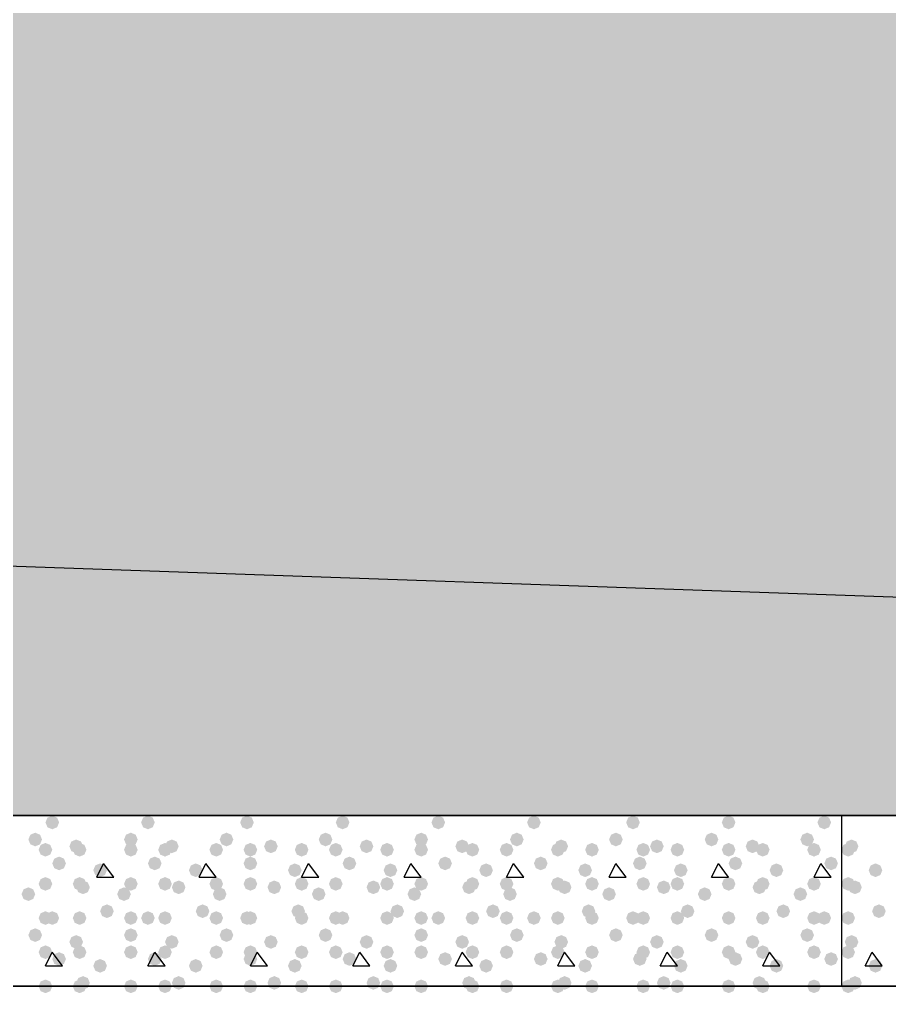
# Model space of a CAD drawing. Header units: millimetres. Extents: x 0 to 420, y 0 to 297.
# Drawn here: x 290.55 to 301.33, y 147.82 to 160.11 of the extents above; entities that cross this region are included whole.
import ezdxf

# ---------------------------------------------------------------- set-up
doc = ezdxf.new("R2010")
doc.units = ezdxf.units.MM
doc.layers.get('0').update_dxf_attribs({"linetype": 'CONTINUOUS'})

msp = doc.modelspace()

# ---------------------------------------------------------------- hatches: boundary and pattern name
at = {"true_color": 0x000008}
h = msp.add_hatch(color=0, dxfattribs=at)
h.paths.add_polyline_path([(379.518333, 162.263667), (33.401, 162.263667), (379.518333, 150.241)], flags=0)
h.paths.add_polyline_path([(33.401, 162.263667), (379.518333, 150.241), (33.401, 150.241)], flags=0)
for points in [[(291.041667, 150.156333), (291.016796, 150.096537), (290.957, 150.071667), (290.897204, 150.096537), (290.872333, 150.156333), (290.897204, 150.216129), (290.957, 150.241), (291.016796, 150.216129)], [(292.227, 150.156333), (292.202129, 150.096537), (292.142333, 150.071667), (292.082538, 150.096537), (292.057667, 150.156333), (292.082537, 150.216129), (292.142333, 150.241), (292.202129, 150.216129)], [(293.454667, 150.156333), (293.429796, 150.096537), (293.37, 150.071667), (293.310204, 150.096537), (293.285333, 150.156333), (293.310204, 150.216129), (293.37, 150.241), (293.429796, 150.216129)], [(294.64, 150.156333), (294.615129, 150.096537), (294.555333, 150.071667), (294.495538, 150.096537), (294.470667, 150.156333), (294.495537, 150.216129), (294.555333, 150.241), (294.615129, 150.216129)], [(295.825333, 150.156333), (295.800462, 150.096537), (295.740667, 150.071667), (295.680871, 150.096537), (295.656, 150.156333), (295.680871, 150.216129), (295.740667, 150.241), (295.800462, 150.216129)], [(297.010667, 150.156333), (296.985796, 150.096537), (296.926, 150.071667), (296.866204, 150.096537), (296.841333, 150.156333), (296.866204, 150.216129), (296.926, 150.241), (296.985796, 150.216129)], [(298.238333, 150.156333), (298.213462, 150.096537), (298.153667, 150.071667), (298.093871, 150.096537), (298.069, 150.156333), (298.093871, 150.216129), (298.153667, 150.241), (298.213462, 150.216129)], [(299.423667, 150.156333), (299.398796, 150.096537), (299.339, 150.071667), (299.279204, 150.096537), (299.254333, 150.156333), (299.279204, 150.216129), (299.339, 150.241), (299.398796, 150.216129)], [(300.609, 150.156333), (300.584129, 150.096537), (300.524333, 150.071667), (300.464538, 150.096537), (300.439667, 150.156333), (300.464537, 150.216129), (300.524333, 150.241), (300.584129, 150.216129)], [(290.83, 149.944667), (290.805129, 149.884871), (290.745333, 149.86), (290.685538, 149.884871), (290.660667, 149.944667), (290.685537, 150.004462), (290.745333, 150.029333), (290.805129, 150.004463)], [(292.015333, 149.944667), (291.990463, 149.884871), (291.930667, 149.86), (291.870871, 149.884871), (291.846, 149.944667), (291.870871, 150.004462), (291.930667, 150.029333), (291.990462, 150.004463)], [(293.200667, 149.944667), (293.175796, 149.884871), (293.116, 149.86), (293.056204, 149.884871), (293.031333, 149.944667), (293.056204, 150.004462), (293.116, 150.029333), (293.175796, 150.004463)], [(294.428333, 149.944667), (294.403462, 149.884871), (294.343667, 149.86), (294.283871, 149.884871), (294.259, 149.944667), (294.283871, 150.004462), (294.343667, 150.029333), (294.403462, 150.004463)], [(295.613667, 149.944667), (295.588796, 149.884871), (295.529, 149.86), (295.469204, 149.884871), (295.444333, 149.944667), (295.469204, 150.004462), (295.529, 150.029333), (295.588796, 150.004463)], [(296.799, 149.944667), (296.774129, 149.884871), (296.714333, 149.86), (296.654537, 149.884871), (296.629667, 149.944667), (296.654537, 150.004462), (296.714333, 150.029333), (296.774129, 150.004463)], [(298.026667, 149.944667), (298.001796, 149.884871), (297.942, 149.86), (297.882204, 149.884871), (297.857333, 149.944667), (297.882204, 150.004462), (297.942, 150.029333), (298.001796, 150.004463)], [(299.212, 149.944667), (299.187129, 149.884871), (299.127333, 149.86), (299.067538, 149.884871), (299.042667, 149.944667), (299.067537, 150.004462), (299.127333, 150.029333), (299.187129, 150.004463)], [(300.397333, 149.944667), (300.372462, 149.884871), (300.312667, 149.86), (300.252871, 149.884871), (300.228, 149.944667), (300.252871, 150.004462), (300.312667, 150.029333), (300.372462, 150.004463)], [(290.957, 149.817667), (290.932129, 149.757871), (290.872333, 149.733), (290.812538, 149.757871), (290.787667, 149.817667), (290.812537, 149.877462), (290.872333, 149.902333), (290.932129, 149.877463)], [(291.338, 149.86), (291.313129, 149.800204), (291.253333, 149.775333), (291.193537, 149.800204), (291.168667, 149.86), (291.193537, 149.919796), (291.253333, 149.944667), (291.313129, 149.919796)], [(291.380333, 149.817667), (291.355463, 149.757871), (291.295667, 149.733), (291.235871, 149.757871), (291.211, 149.817667), (291.235871, 149.877462), (291.295667, 149.902333), (291.355462, 149.877463)], [(292.015333, 149.817667), (291.990463, 149.757871), (291.930667, 149.733), (291.870871, 149.757871), (291.846, 149.817667), (291.870871, 149.877462), (291.930667, 149.902333), (291.990462, 149.877463)], [(292.438667, 149.817667), (292.413796, 149.757871), (292.354, 149.733), (292.294204, 149.757871), (292.269333, 149.817667), (292.294204, 149.877462), (292.354, 149.902333), (292.413796, 149.877463)], [(292.523333, 149.86), (292.498462, 149.800204), (292.438667, 149.775333), (292.378871, 149.800204), (292.354, 149.86), (292.378871, 149.919796), (292.438667, 149.944667), (292.498462, 149.919796)], [(293.073667, 149.817667), (293.048796, 149.757871), (292.989, 149.733), (292.929204, 149.757871), (292.904333, 149.817667), (292.929204, 149.877462), (292.989, 149.902333), (293.048796, 149.877463)], [(293.497, 149.817667), (293.472129, 149.757871), (293.412333, 149.733), (293.352538, 149.757871), (293.327667, 149.817667), (293.352537, 149.877462), (293.412333, 149.902333), (293.472129, 149.877463)], [(293.751, 149.86), (293.726129, 149.800204), (293.666333, 149.775333), (293.606537, 149.800204), (293.581667, 149.86), (293.606537, 149.919796), (293.666333, 149.944667), (293.726129, 149.919796)], [(294.132, 149.817667), (294.107129, 149.757871), (294.047333, 149.733), (293.987538, 149.757871), (293.962667, 149.817667), (293.987537, 149.877462), (294.047333, 149.902333), (294.107129, 149.877463)], [(294.555333, 149.817667), (294.530463, 149.757871), (294.470667, 149.733), (294.410871, 149.757871), (294.386, 149.817667), (294.410871, 149.877462), (294.470667, 149.902333), (294.530462, 149.877463)], [(294.936333, 149.86), (294.911462, 149.800204), (294.851667, 149.775333), (294.791871, 149.800204), (294.767, 149.86), (294.791871, 149.919796), (294.851667, 149.944667), (294.911462, 149.919796)], [(295.190333, 149.817667), (295.165462, 149.757871), (295.105667, 149.733), (295.045871, 149.757871), (295.021, 149.817667), (295.045871, 149.877462), (295.105667, 149.902333), (295.165462, 149.877463)], [(295.613667, 149.817667), (295.588796, 149.757871), (295.529, 149.733), (295.469204, 149.757871), (295.444333, 149.817667), (295.469204, 149.877462), (295.529, 149.902333), (295.588796, 149.877463)], [(296.121667, 149.86), (296.096796, 149.800204), (296.037, 149.775333), (295.977204, 149.800204), (295.952333, 149.86), (295.977204, 149.919796), (296.037, 149.944667), (296.096796, 149.919796)], [(296.248667, 149.817667), (296.223796, 149.757871), (296.164, 149.733), (296.104204, 149.757871), (296.079333, 149.817667), (296.104204, 149.877462), (296.164, 149.902333), (296.223796, 149.877463)], [(296.672, 149.817667), (296.647129, 149.757871), (296.587333, 149.733), (296.527537, 149.757871), (296.502667, 149.817667), (296.527537, 149.877462), (296.587333, 149.902333), (296.647129, 149.877463)], [(297.307, 149.817667), (297.282129, 149.757871), (297.222333, 149.733), (297.162537, 149.757871), (297.137667, 149.817667), (297.162537, 149.877462), (297.222333, 149.902333), (297.282129, 149.877463)], [(297.349333, 149.86), (297.324462, 149.800204), (297.264667, 149.775333), (297.204871, 149.800204), (297.18, 149.86), (297.204871, 149.919796), (297.264667, 149.944667), (297.324462, 149.919796)], [(297.730333, 149.817667), (297.705462, 149.757871), (297.645667, 149.733), (297.585871, 149.757871), (297.561, 149.817667), (297.585871, 149.877462), (297.645667, 149.902333), (297.705462, 149.877463)], [(298.365333, 149.817667), (298.340463, 149.757871), (298.280667, 149.733), (298.220871, 149.757871), (298.196, 149.817667), (298.220871, 149.877462), (298.280667, 149.902333), (298.340462, 149.877463)], [(298.534667, 149.86), (298.509796, 149.800204), (298.45, 149.775333), (298.390204, 149.800204), (298.365333, 149.86), (298.390204, 149.919796), (298.45, 149.944667), (298.509796, 149.919796)], [(298.788667, 149.817667), (298.763796, 149.757871), (298.704, 149.733), (298.644204, 149.757871), (298.619333, 149.817667), (298.644204, 149.877462), (298.704, 149.902333), (298.763796, 149.877463)], [(299.423667, 149.817667), (299.398796, 149.757871), (299.339, 149.733), (299.279204, 149.757871), (299.254333, 149.817667), (299.279204, 149.877462), (299.339, 149.902333), (299.398796, 149.877463)], [(299.72, 149.86), (299.695129, 149.800204), (299.635333, 149.775333), (299.575538, 149.800204), (299.550667, 149.86), (299.575537, 149.919796), (299.635333, 149.944667), (299.695129, 149.919796)], [(299.847, 149.817667), (299.822129, 149.757871), (299.762333, 149.733), (299.702538, 149.757871), (299.677667, 149.817667), (299.702537, 149.877462), (299.762333, 149.902333), (299.822129, 149.877463)], [(300.482, 149.817667), (300.457129, 149.757871), (300.397333, 149.733), (300.337538, 149.757871), (300.312667, 149.817667), (300.337537, 149.877462), (300.397333, 149.902333), (300.457129, 149.877463)], [(291.126333, 149.648333), (291.101462, 149.588537), (291.041667, 149.563667), (290.981871, 149.588537), (290.957, 149.648333), (290.981871, 149.708129), (291.041667, 149.733), (291.101462, 149.708129)], [(292.311667, 149.648333), (292.286796, 149.588537), (292.227, 149.563667), (292.167204, 149.588537), (292.142333, 149.648333), (292.167204, 149.708129), (292.227, 149.733), (292.286796, 149.708129)], [(293.497, 149.648333), (293.472129, 149.588537), (293.412333, 149.563667), (293.352538, 149.588537), (293.327667, 149.648333), (293.352537, 149.708129), (293.412333, 149.733), (293.472129, 149.708129)], [(294.724667, 149.648333), (294.699796, 149.588537), (294.64, 149.563667), (294.580204, 149.588537), (294.555333, 149.648333), (294.580204, 149.708129), (294.64, 149.733), (294.699796, 149.708129)], [(295.91, 149.648333), (295.885129, 149.588537), (295.825333, 149.563667), (295.765538, 149.588537), (295.740667, 149.648333), (295.765537, 149.708129), (295.825333, 149.733), (295.885129, 149.708129)], [(297.095333, 149.648333), (297.070462, 149.588537), (297.010667, 149.563667), (296.950871, 149.588537), (296.926, 149.648333), (296.950871, 149.708129), (297.010667, 149.733), (297.070462, 149.708129)], [(298.323, 149.648333), (298.298129, 149.588537), (298.238333, 149.563667), (298.178538, 149.588537), (298.153667, 149.648333), (298.178537, 149.708129), (298.238333, 149.733), (298.298129, 149.708129)], [(299.508333, 149.648333), (299.483462, 149.588537), (299.423667, 149.563667), (299.363871, 149.588537), (299.339, 149.648333), (299.363871, 149.708129), (299.423667, 149.733), (299.483462, 149.708129)], [(300.693667, 149.648333), (300.668796, 149.588537), (300.609, 149.563667), (300.549204, 149.588537), (300.524333, 149.648333), (300.549204, 149.708129), (300.609, 149.733), (300.668796, 149.708129)], [(291.634333, 149.563667), (291.609462, 149.503871), (291.549667, 149.479), (291.489871, 149.503871), (291.465, 149.563667), (291.489871, 149.623462), (291.549667, 149.648333), (291.609462, 149.623463)], [(292.819667, 149.563667), (292.794796, 149.503871), (292.735, 149.479), (292.675204, 149.503871), (292.650333, 149.563667), (292.675204, 149.623462), (292.735, 149.648333), (292.794796, 149.623463)], [(294.047333, 149.563667), (294.022462, 149.503871), (293.962667, 149.479), (293.902871, 149.503871), (293.878, 149.563667), (293.902871, 149.623462), (293.962667, 149.648333), (294.022462, 149.623463)], [(295.232667, 149.563667), (295.207796, 149.503871), (295.148, 149.479), (295.088204, 149.503871), (295.063333, 149.563667), (295.088204, 149.623462), (295.148, 149.648333), (295.207796, 149.623463)], [(296.418, 149.563667), (296.393129, 149.503871), (296.333333, 149.479), (296.273537, 149.503871), (296.248667, 149.563667), (296.273537, 149.623462), (296.333333, 149.648333), (296.393129, 149.623463)], [(297.645667, 149.563667), (297.620796, 149.503871), (297.561, 149.479), (297.501204, 149.503871), (297.476333, 149.563667), (297.501204, 149.623462), (297.561, 149.648333), (297.620796, 149.623463)], [(298.831, 149.563667), (298.806129, 149.503871), (298.746333, 149.479), (298.686537, 149.503871), (298.661667, 149.563667), (298.686537, 149.623462), (298.746333, 149.648333), (298.806129, 149.623463)], [(300.016333, 149.563667), (299.991463, 149.503871), (299.931667, 149.479), (299.871871, 149.503871), (299.847, 149.563667), (299.871871, 149.623462), (299.931667, 149.648333), (299.991462, 149.623463)], [(290.957, 149.394333), (290.932129, 149.334537), (290.872333, 149.309667), (290.812538, 149.334537), (290.787667, 149.394333), (290.812537, 149.454129), (290.872333, 149.479), (290.932129, 149.454129)], [(291.380333, 149.394333), (291.355463, 149.334537), (291.295667, 149.309667), (291.235871, 149.334537), (291.211, 149.394333), (291.235871, 149.454129), (291.295667, 149.479), (291.355462, 149.454129)], [(292.015333, 149.394333), (291.990463, 149.334537), (291.930667, 149.309667), (291.870871, 149.334537), (291.846, 149.394333), (291.870871, 149.454129), (291.930667, 149.479), (291.990462, 149.454129)], [(292.438667, 149.394333), (292.413796, 149.334537), (292.354, 149.309667), (292.294204, 149.334537), (292.269333, 149.394333), (292.294204, 149.454129), (292.354, 149.479), (292.413796, 149.454129)], [(293.073667, 149.394333), (293.048796, 149.334537), (292.989, 149.309667), (292.929204, 149.334537), (292.904333, 149.394333), (292.929204, 149.454129), (292.989, 149.479), (293.048796, 149.454129)], [(293.497, 149.394333), (293.472129, 149.334537), (293.412333, 149.309667), (293.352538, 149.334537), (293.327667, 149.394333), (293.352537, 149.454129), (293.412333, 149.479), (293.472129, 149.454129)], [(294.132, 149.394333), (294.107129, 149.334537), (294.047333, 149.309667), (293.987538, 149.334537), (293.962667, 149.394333), (293.987537, 149.454129), (294.047333, 149.479), (294.107129, 149.454129)], [(294.555333, 149.394333), (294.530463, 149.334537), (294.470667, 149.309667), (294.410871, 149.334537), (294.386, 149.394333), (294.410871, 149.454129), (294.470667, 149.479), (294.530462, 149.454129)], [(295.190333, 149.394333), (295.165462, 149.334537), (295.105667, 149.309667), (295.045871, 149.334537), (295.021, 149.394333), (295.045871, 149.454129), (295.105667, 149.479), (295.165462, 149.454129)], [(295.613667, 149.394333), (295.588796, 149.334537), (295.529, 149.309667), (295.469204, 149.334537), (295.444333, 149.394333), (295.469204, 149.454129), (295.529, 149.479), (295.588796, 149.454129)], [(296.248667, 149.394333), (296.223796, 149.334537), (296.164, 149.309667), (296.104204, 149.334537), (296.079333, 149.394333), (296.104204, 149.454129), (296.164, 149.479), (296.223796, 149.454129)], [(296.672, 149.394333), (296.647129, 149.334537), (296.587333, 149.309667), (296.527537, 149.334537), (296.502667, 149.394333), (296.527537, 149.454129), (296.587333, 149.479), (296.647129, 149.454129)], [(297.307, 149.394333), (297.282129, 149.334537), (297.222333, 149.309667), (297.162537, 149.334537), (297.137667, 149.394333), (297.162537, 149.454129), (297.222333, 149.479), (297.282129, 149.454129)], [(297.730333, 149.394333), (297.705462, 149.334537), (297.645667, 149.309667), (297.585871, 149.334537), (297.561, 149.394333), (297.585871, 149.454129), (297.645667, 149.479), (297.705462, 149.454129)], [(298.365333, 149.394333), (298.340463, 149.334537), (298.280667, 149.309667), (298.220871, 149.334537), (298.196, 149.394333), (298.220871, 149.454129), (298.280667, 149.479), (298.340462, 149.454129)], [(298.788667, 149.394333), (298.763796, 149.334537), (298.704, 149.309667), (298.644204, 149.334537), (298.619333, 149.394333), (298.644204, 149.454129), (298.704, 149.479), (298.763796, 149.454129)], [(299.423667, 149.394333), (299.398796, 149.334537), (299.339, 149.309667), (299.279204, 149.334537), (299.254333, 149.394333), (299.279204, 149.454129), (299.339, 149.479), (299.398796, 149.454129)], [(299.847, 149.394333), (299.822129, 149.334537), (299.762333, 149.309667), (299.702538, 149.334537), (299.677667, 149.394333), (299.702537, 149.454129), (299.762333, 149.479), (299.822129, 149.454129)], [(300.482, 149.394333), (300.457129, 149.334537), (300.397333, 149.309667), (300.337538, 149.334537), (300.312667, 149.394333), (300.337537, 149.454129), (300.397333, 149.479), (300.457129, 149.454129)], [(290.745333, 149.267333), (290.720463, 149.207537), (290.660667, 149.182667), (290.600871, 149.207537), (290.576, 149.267333), (290.600871, 149.327129), (290.660667, 149.352), (290.720462, 149.327129)], [(291.422667, 149.352), (291.397796, 149.292204), (291.338, 149.267333), (291.278204, 149.292204), (291.253333, 149.352), (291.278204, 149.411796), (291.338, 149.436667), (291.397796, 149.411796)], [(291.930667, 149.267333), (291.905796, 149.207537), (291.846, 149.182667), (291.786204, 149.207537), (291.761333, 149.267333), (291.786204, 149.327129), (291.846, 149.352), (291.905796, 149.327129)], [(292.608, 149.352), (292.583129, 149.292204), (292.523333, 149.267333), (292.463538, 149.292204), (292.438667, 149.352), (292.463537, 149.411796), (292.523333, 149.436667), (292.583129, 149.411796)], [(293.116, 149.267333), (293.091129, 149.207537), (293.031333, 149.182667), (292.971537, 149.207537), (292.946667, 149.267333), (292.971537, 149.327129), (293.031333, 149.352), (293.091129, 149.327129)], [(293.793333, 149.352), (293.768462, 149.292204), (293.708667, 149.267333), (293.648871, 149.292204), (293.624, 149.352), (293.648871, 149.411796), (293.708667, 149.436667), (293.768462, 149.411796)], [(294.343667, 149.267333), (294.318796, 149.207537), (294.259, 149.182667), (294.199204, 149.207537), (294.174333, 149.267333), (294.199204, 149.327129), (294.259, 149.352), (294.318796, 149.327129)], [(295.021, 149.352), (294.996129, 149.292204), (294.936333, 149.267333), (294.876537, 149.292204), (294.851667, 149.352), (294.876537, 149.411796), (294.936333, 149.436667), (294.996129, 149.411796)], [(295.529, 149.267333), (295.504129, 149.207537), (295.444333, 149.182667), (295.384537, 149.207537), (295.359667, 149.267333), (295.384537, 149.327129), (295.444333, 149.352), (295.504129, 149.327129)], [(296.206333, 149.352), (296.181462, 149.292204), (296.121667, 149.267333), (296.061871, 149.292204), (296.037, 149.352), (296.061871, 149.411796), (296.121667, 149.436667), (296.181462, 149.411796)], [(296.714333, 149.267333), (296.689462, 149.207537), (296.629667, 149.182667), (296.569871, 149.207537), (296.545, 149.267333), (296.569871, 149.327129), (296.629667, 149.352), (296.689462, 149.327129)], [(297.391667, 149.352), (297.366796, 149.292204), (297.307, 149.267333), (297.247204, 149.292204), (297.222333, 149.352), (297.247204, 149.411796), (297.307, 149.436667), (297.366796, 149.411796)], [(297.942, 149.267333), (297.917129, 149.207537), (297.857333, 149.182667), (297.797537, 149.207537), (297.772667, 149.267333), (297.797537, 149.327129), (297.857333, 149.352), (297.917129, 149.327129)], [(298.619333, 149.352), (298.594462, 149.292204), (298.534667, 149.267333), (298.474871, 149.292204), (298.45, 149.352), (298.474871, 149.411796), (298.534667, 149.436667), (298.594462, 149.411796)], [(299.127333, 149.267333), (299.102462, 149.207537), (299.042667, 149.182667), (298.982871, 149.207537), (298.958, 149.267333), (298.982871, 149.327129), (299.042667, 149.352), (299.102462, 149.327129)], [(299.804667, 149.352), (299.779796, 149.292204), (299.72, 149.267333), (299.660204, 149.292204), (299.635333, 149.352), (299.660204, 149.411796), (299.72, 149.436667), (299.779796, 149.411796)], [(300.312667, 149.267333), (300.287796, 149.207537), (300.228, 149.182667), (300.168204, 149.207537), (300.143333, 149.267333), (300.168204, 149.327129), (300.228, 149.352), (300.287796, 149.327129)], [(291.719, 149.055667), (291.694129, 148.995871), (291.634333, 148.971), (291.574538, 148.995871), (291.549667, 149.055667), (291.574537, 149.115462), (291.634333, 149.140333), (291.694129, 149.115463)], [(292.904333, 149.055667), (292.879462, 148.995871), (292.819667, 148.971), (292.759871, 148.995871), (292.735, 149.055667), (292.759871, 149.115462), (292.819667, 149.140333), (292.879462, 149.115463)], [(294.089667, 149.055667), (294.064796, 148.995871), (294.005, 148.971), (293.945204, 148.995871), (293.920333, 149.055667), (293.945204, 149.115462), (294.005, 149.140333), (294.064796, 149.115463)], [(295.317333, 149.055667), (295.292462, 148.995871), (295.232667, 148.971), (295.172871, 148.995871), (295.148, 149.055667), (295.172871, 149.115462), (295.232667, 149.140333), (295.292462, 149.115463)], [(296.502667, 149.055667), (296.477796, 148.995871), (296.418, 148.971), (296.358204, 148.995871), (296.333333, 149.055667), (296.358204, 149.115462), (296.418, 149.140333), (296.477796, 149.115463)], [(297.688, 149.055667), (297.663129, 148.995871), (297.603333, 148.971), (297.543537, 148.995871), (297.518667, 149.055667), (297.543537, 149.115462), (297.603333, 149.140333), (297.663129, 149.115463)], [(298.915667, 149.055667), (298.890796, 148.995871), (298.831, 148.971), (298.771204, 148.995871), (298.746333, 149.055667), (298.771204, 149.115462), (298.831, 149.140333), (298.890796, 149.115463)], [(300.101, 149.055667), (300.076129, 148.995871), (300.016333, 148.971), (299.956537, 148.995871), (299.931667, 149.055667), (299.956537, 149.115462), (300.016333, 149.140333), (300.076129, 149.115463)], [(290.957, 148.971), (290.932129, 148.911204), (290.872333, 148.886333), (290.812538, 148.911204), (290.787667, 148.971), (290.812537, 149.030796), (290.872333, 149.055667), (290.932129, 149.030796)], [(291.041667, 148.971), (291.016796, 148.911204), (290.957, 148.886333), (290.897204, 148.911204), (290.872333, 148.971), (290.897204, 149.030796), (290.957, 149.055667), (291.016796, 149.030796)], [(291.380333, 148.971), (291.355463, 148.911204), (291.295667, 148.886333), (291.235871, 148.911204), (291.211, 148.971), (291.235871, 149.030796), (291.295667, 149.055667), (291.355462, 149.030796)], [(292.015333, 148.971), (291.990463, 148.911204), (291.930667, 148.886333), (291.870871, 148.911204), (291.846, 148.971), (291.870871, 149.030796), (291.930667, 149.055667), (291.990462, 149.030796)], [(292.227, 148.971), (292.202129, 148.911204), (292.142333, 148.886333), (292.082538, 148.911204), (292.057667, 148.971), (292.082537, 149.030796), (292.142333, 149.055667), (292.202129, 149.030796)], [(292.438667, 148.971), (292.413796, 148.911204), (292.354, 148.886333), (292.294204, 148.911204), (292.269333, 148.971), (292.294204, 149.030796), (292.354, 149.055667), (292.413796, 149.030796)], [(293.073667, 148.971), (293.048796, 148.911204), (292.989, 148.886333), (292.929204, 148.911204), (292.904333, 148.971), (292.929204, 149.030796), (292.989, 149.055667), (293.048796, 149.030796)], [(293.454667, 148.971), (293.429796, 148.911204), (293.37, 148.886333), (293.310204, 148.911204), (293.285333, 148.971), (293.310204, 149.030796), (293.37, 149.055667), (293.429796, 149.030796)], [(293.497, 148.971), (293.472129, 148.911204), (293.412333, 148.886333), (293.352538, 148.911204), (293.327667, 148.971), (293.352537, 149.030796), (293.412333, 149.055667), (293.472129, 149.030796)], [(294.132, 148.971), (294.107129, 148.911204), (294.047333, 148.886333), (293.987538, 148.911204), (293.962667, 148.971), (293.987537, 149.030796), (294.047333, 149.055667), (294.107129, 149.030796)], [(294.555333, 148.971), (294.530463, 148.911204), (294.470667, 148.886333), (294.410871, 148.911204), (294.386, 148.971), (294.410871, 149.030796), (294.470667, 149.055667), (294.530462, 149.030796)], [(294.64, 148.971), (294.615129, 148.911204), (294.555333, 148.886333), (294.495538, 148.911204), (294.470667, 148.971), (294.495537, 149.030796), (294.555333, 149.055667), (294.615129, 149.030796)], [(295.190333, 148.971), (295.165462, 148.911204), (295.105667, 148.886333), (295.045871, 148.911204), (295.021, 148.971), (295.045871, 149.030796), (295.105667, 149.055667), (295.165462, 149.030796)], [(295.613667, 148.971), (295.588796, 148.911204), (295.529, 148.886333), (295.469204, 148.911204), (295.444333, 148.971), (295.469204, 149.030796), (295.529, 149.055667), (295.588796, 149.030796)], [(295.825333, 148.971), (295.800462, 148.911204), (295.740667, 148.886333), (295.680871, 148.911204), (295.656, 148.971), (295.680871, 149.030796), (295.740667, 149.055667), (295.800462, 149.030796)], [(296.248667, 148.971), (296.223796, 148.911204), (296.164, 148.886333), (296.104204, 148.911204), (296.079333, 148.971), (296.104204, 149.030796), (296.164, 149.055667), (296.223796, 149.030796)], [(296.672, 148.971), (296.647129, 148.911204), (296.587333, 148.886333), (296.527537, 148.911204), (296.502667, 148.971), (296.527537, 149.030796), (296.587333, 149.055667), (296.647129, 149.030796)], [(297.010667, 148.971), (296.985796, 148.911204), (296.926, 148.886333), (296.866204, 148.911204), (296.841333, 148.971), (296.866204, 149.030796), (296.926, 149.055667), (296.985796, 149.030796)], [(297.307, 148.971), (297.282129, 148.911204), (297.222333, 148.886333), (297.162537, 148.911204), (297.137667, 148.971), (297.162537, 149.030796), (297.222333, 149.055667), (297.282129, 149.030796)], [(297.730333, 148.971), (297.705462, 148.911204), (297.645667, 148.886333), (297.585871, 148.911204), (297.561, 148.971), (297.585871, 149.030796), (297.645667, 149.055667), (297.705462, 149.030796)], [(298.238333, 148.971), (298.213462, 148.911204), (298.153667, 148.886333), (298.093871, 148.911204), (298.069, 148.971), (298.093871, 149.030796), (298.153667, 149.055667), (298.213462, 149.030796)], [(298.365333, 148.971), (298.340463, 148.911204), (298.280667, 148.886333), (298.220871, 148.911204), (298.196, 148.971), (298.220871, 149.030796), (298.280667, 149.055667), (298.340462, 149.030796)], [(298.788667, 148.971), (298.763796, 148.911204), (298.704, 148.886333), (298.644204, 148.911204), (298.619333, 148.971), (298.644204, 149.030796), (298.704, 149.055667), (298.763796, 149.030796)], [(299.423667, 148.971), (299.398796, 148.911204), (299.339, 148.886333), (299.279204, 148.911204), (299.254333, 148.971), (299.279204, 149.030796), (299.339, 149.055667), (299.398796, 149.030796)], [(299.423667, 148.971), (299.398796, 148.911204), (299.339, 148.886333), (299.279204, 148.911204), (299.254333, 148.971), (299.279204, 149.030796), (299.339, 149.055667), (299.398796, 149.030796)], [(299.847, 148.971), (299.822129, 148.911204), (299.762333, 148.886333), (299.702538, 148.911204), (299.677667, 148.971), (299.702537, 149.030796), (299.762333, 149.055667), (299.822129, 149.030796)], [(300.482, 148.971), (300.457129, 148.911204), (300.397333, 148.886333), (300.337538, 148.911204), (300.312667, 148.971), (300.337537, 149.030796), (300.397333, 149.055667), (300.457129, 149.030796)], [(300.609, 148.971), (300.584129, 148.911204), (300.524333, 148.886333), (300.464538, 148.911204), (300.439667, 148.971), (300.464537, 149.030796), (300.524333, 149.055667), (300.584129, 149.030796)], [(290.83, 148.759333), (290.805129, 148.699537), (290.745333, 148.674667), (290.685538, 148.699537), (290.660667, 148.759333), (290.685537, 148.819129), (290.745333, 148.844), (290.805129, 148.819129)], [(291.338, 148.674667), (291.313129, 148.614871), (291.253333, 148.59), (291.193537, 148.614871), (291.168667, 148.674667), (291.193537, 148.734462), (291.253333, 148.759333), (291.313129, 148.734463)], [(292.015333, 148.759333), (291.990463, 148.699537), (291.930667, 148.674667), (291.870871, 148.699537), (291.846, 148.759333), (291.870871, 148.819129), (291.930667, 148.844), (291.990462, 148.819129)], [(292.523333, 148.674667), (292.498462, 148.614871), (292.438667, 148.59), (292.378871, 148.614871), (292.354, 148.674667), (292.378871, 148.734462), (292.438667, 148.759333), (292.498462, 148.734463)], [(293.200667, 148.759333), (293.175796, 148.699537), (293.116, 148.674667), (293.056204, 148.699537), (293.031333, 148.759333), (293.056204, 148.819129), (293.116, 148.844), (293.175796, 148.819129)], [(293.751, 148.674667), (293.726129, 148.614871), (293.666333, 148.59), (293.606537, 148.614871), (293.581667, 148.674667), (293.606537, 148.734462), (293.666333, 148.759333), (293.726129, 148.734463)], [(294.428333, 148.759333), (294.403462, 148.699537), (294.343667, 148.674667), (294.283871, 148.699537), (294.259, 148.759333), (294.283871, 148.819129), (294.343667, 148.844), (294.403462, 148.819129)], [(294.936333, 148.674667), (294.911462, 148.614871), (294.851667, 148.59), (294.791871, 148.614871), (294.767, 148.674667), (294.791871, 148.734462), (294.851667, 148.759333), (294.911462, 148.734463)], [(295.613667, 148.759333), (295.588796, 148.699537), (295.529, 148.674667), (295.469204, 148.699537), (295.444333, 148.759333), (295.469204, 148.819129), (295.529, 148.844), (295.588796, 148.819129)], [(296.121667, 148.674667), (296.096796, 148.614871), (296.037, 148.59), (295.977204, 148.614871), (295.952333, 148.674667), (295.977204, 148.734462), (296.037, 148.759333), (296.096796, 148.734463)], [(296.799, 148.759333), (296.774129, 148.699537), (296.714333, 148.674667), (296.654537, 148.699537), (296.629667, 148.759333), (296.654537, 148.819129), (296.714333, 148.844), (296.774129, 148.819129)], [(297.349333, 148.674667), (297.324462, 148.614871), (297.264667, 148.59), (297.204871, 148.614871), (297.18, 148.674667), (297.204871, 148.734462), (297.264667, 148.759333), (297.324462, 148.734463)], [(298.026667, 148.759333), (298.001796, 148.699537), (297.942, 148.674667), (297.882204, 148.699537), (297.857333, 148.759333), (297.882204, 148.819129), (297.942, 148.844), (298.001796, 148.819129)], [(298.534667, 148.674667), (298.509796, 148.614871), (298.45, 148.59), (298.390204, 148.614871), (298.365333, 148.674667), (298.390204, 148.734462), (298.45, 148.759333), (298.509796, 148.734463)], [(299.212, 148.759333), (299.187129, 148.699537), (299.127333, 148.674667), (299.067538, 148.699537), (299.042667, 148.759333), (299.067537, 148.819129), (299.127333, 148.844), (299.187129, 148.819129)], [(299.72, 148.674667), (299.695129, 148.614871), (299.635333, 148.59), (299.575538, 148.614871), (299.550667, 148.674667), (299.575537, 148.734462), (299.635333, 148.759333), (299.695129, 148.734463)], [(300.397333, 148.759333), (300.372462, 148.699537), (300.312667, 148.674667), (300.252871, 148.699537), (300.228, 148.759333), (300.252871, 148.819129), (300.312667, 148.844), (300.372462, 148.819129)], [(290.957, 148.547667), (290.932129, 148.487871), (290.872333, 148.463), (290.812538, 148.487871), (290.787667, 148.547667), (290.812537, 148.607462), (290.872333, 148.632333), (290.932129, 148.607463)], [(291.380333, 148.547667), (291.355463, 148.487871), (291.295667, 148.463), (291.235871, 148.487871), (291.211, 148.547667), (291.235871, 148.607462), (291.295667, 148.632333), (291.355462, 148.607463)], [(292.015333, 148.547667), (291.990463, 148.487871), (291.930667, 148.463), (291.870871, 148.487871), (291.846, 148.547667), (291.870871, 148.607462), (291.930667, 148.632333), (291.990462, 148.607463)], [(292.438667, 148.547667), (292.413796, 148.487871), (292.354, 148.463), (292.294204, 148.487871), (292.269333, 148.547667), (292.294204, 148.607462), (292.354, 148.632333), (292.413796, 148.607463)], [(293.073667, 148.547667), (293.048796, 148.487871), (292.989, 148.463), (292.929204, 148.487871), (292.904333, 148.547667), (292.929204, 148.607462), (292.989, 148.632333), (293.048796, 148.607463)], [(293.497, 148.547667), (293.472129, 148.487871), (293.412333, 148.463), (293.352538, 148.487871), (293.327667, 148.547667), (293.352537, 148.607462), (293.412333, 148.632333), (293.472129, 148.607463)], [(294.132, 148.547667), (294.107129, 148.487871), (294.047333, 148.463), (293.987538, 148.487871), (293.962667, 148.547667), (293.987537, 148.607462), (294.047333, 148.632333), (294.107129, 148.607463)], [(294.555333, 148.547667), (294.530463, 148.487871), (294.470667, 148.463), (294.410871, 148.487871), (294.386, 148.547667), (294.410871, 148.607462), (294.470667, 148.632333), (294.530462, 148.607463)], [(295.190333, 148.547667), (295.165462, 148.487871), (295.105667, 148.463), (295.045871, 148.487871), (295.021, 148.547667), (295.045871, 148.607462), (295.105667, 148.632333), (295.165462, 148.607463)], [(295.613667, 148.547667), (295.588796, 148.487871), (295.529, 148.463), (295.469204, 148.487871), (295.444333, 148.547667), (295.469204, 148.607462), (295.529, 148.632333), (295.588796, 148.607463)], [(296.248667, 148.547667), (296.223796, 148.487871), (296.164, 148.463), (296.104204, 148.487871), (296.079333, 148.547667), (296.104204, 148.607462), (296.164, 148.632333), (296.223796, 148.607463)], [(296.672, 148.547667), (296.647129, 148.487871), (296.587333, 148.463), (296.527537, 148.487871), (296.502667, 148.547667), (296.527537, 148.607462), (296.587333, 148.632333), (296.647129, 148.607463)], [(297.307, 148.547667), (297.282129, 148.487871), (297.222333, 148.463), (297.162537, 148.487871), (297.137667, 148.547667), (297.162537, 148.607462), (297.222333, 148.632333), (297.282129, 148.607463)], [(297.730333, 148.547667), (297.705462, 148.487871), (297.645667, 148.463), (297.585871, 148.487871), (297.561, 148.547667), (297.585871, 148.607462), (297.645667, 148.632333), (297.705462, 148.607463)], [(298.365333, 148.547667), (298.340463, 148.487871), (298.280667, 148.463), (298.220871, 148.487871), (298.196, 148.547667), (298.220871, 148.607462), (298.280667, 148.632333), (298.340462, 148.607463)], [(298.788667, 148.547667), (298.763796, 148.487871), (298.704, 148.463), (298.644204, 148.487871), (298.619333, 148.547667), (298.644204, 148.607462), (298.704, 148.632333), (298.763796, 148.607463)], [(299.423667, 148.547667), (299.398796, 148.487871), (299.339, 148.463), (299.279204, 148.487871), (299.254333, 148.547667), (299.279204, 148.607462), (299.339, 148.632333), (299.398796, 148.607463)], [(299.847, 148.547667), (299.822129, 148.487871), (299.762333, 148.463), (299.702538, 148.487871), (299.677667, 148.547667), (299.702537, 148.607462), (299.762333, 148.632333), (299.822129, 148.607463)], [(300.482, 148.547667), (300.457129, 148.487871), (300.397333, 148.463), (300.337538, 148.487871), (300.312667, 148.547667), (300.337537, 148.607462), (300.397333, 148.632333), (300.457129, 148.607463)], [(291.126333, 148.463), (291.101462, 148.403204), (291.041667, 148.378333), (290.981871, 148.403204), (290.957, 148.463), (290.981871, 148.522796), (291.041667, 148.547667), (291.101462, 148.522796)], [(292.311667, 148.463), (292.286796, 148.403204), (292.227, 148.378333), (292.167204, 148.403204), (292.142333, 148.463), (292.167204, 148.522796), (292.227, 148.547667), (292.286796, 148.522796)], [(293.497, 148.463), (293.472129, 148.403204), (293.412333, 148.378333), (293.352538, 148.403204), (293.327667, 148.463), (293.352537, 148.522796), (293.412333, 148.547667), (293.472129, 148.522796)], [(294.724667, 148.463), (294.699796, 148.403204), (294.64, 148.378333), (294.580204, 148.403204), (294.555333, 148.463), (294.580204, 148.522796), (294.64, 148.547667), (294.699796, 148.522796)], [(295.91, 148.463), (295.885129, 148.403204), (295.825333, 148.378333), (295.765538, 148.403204), (295.740667, 148.463), (295.765537, 148.522796), (295.825333, 148.547667), (295.885129, 148.522796)], [(297.095333, 148.463), (297.070462, 148.403204), (297.010667, 148.378333), (296.950871, 148.403204), (296.926, 148.463), (296.950871, 148.522796), (297.010667, 148.547667), (297.070462, 148.522796)], [(298.323, 148.463), (298.298129, 148.403204), (298.238333, 148.378333), (298.178538, 148.403204), (298.153667, 148.463), (298.178537, 148.522796), (298.238333, 148.547667), (298.298129, 148.522796)], [(299.508333, 148.463), (299.483462, 148.403204), (299.423667, 148.378333), (299.363871, 148.403204), (299.339, 148.463), (299.363871, 148.522796), (299.423667, 148.547667), (299.483462, 148.522796)], [(300.693667, 148.463), (300.668796, 148.403204), (300.609, 148.378333), (300.549204, 148.403204), (300.524333, 148.463), (300.549204, 148.522796), (300.609, 148.547667), (300.668796, 148.522796)], [(291.634333, 148.378333), (291.609462, 148.318537), (291.549667, 148.293667), (291.489871, 148.318537), (291.465, 148.378333), (291.489871, 148.438129), (291.549667, 148.463), (291.609462, 148.438129)], [(292.819667, 148.378333), (292.794796, 148.318537), (292.735, 148.293667), (292.675204, 148.318537), (292.650333, 148.378333), (292.675204, 148.438129), (292.735, 148.463), (292.794796, 148.438129)], [(294.047333, 148.378333), (294.022462, 148.318537), (293.962667, 148.293667), (293.902871, 148.318537), (293.878, 148.378333), (293.902871, 148.438129), (293.962667, 148.463), (294.022462, 148.438129)], [(295.232667, 148.378333), (295.207796, 148.318537), (295.148, 148.293667), (295.088204, 148.318537), (295.063333, 148.378333), (295.088204, 148.438129), (295.148, 148.463), (295.207796, 148.438129)], [(296.418, 148.378333), (296.393129, 148.318537), (296.333333, 148.293667), (296.273537, 148.318537), (296.248667, 148.378333), (296.273537, 148.438129), (296.333333, 148.463), (296.393129, 148.438129)], [(297.645667, 148.378333), (297.620796, 148.318537), (297.561, 148.293667), (297.501204, 148.318537), (297.476333, 148.378333), (297.501204, 148.438129), (297.561, 148.463), (297.620796, 148.438129)], [(298.831, 148.378333), (298.806129, 148.318537), (298.746333, 148.293667), (298.686537, 148.318537), (298.661667, 148.378333), (298.686537, 148.438129), (298.746333, 148.463), (298.806129, 148.438129)], [(300.016333, 148.378333), (299.991463, 148.318537), (299.931667, 148.293667), (299.871871, 148.318537), (299.847, 148.378333), (299.871871, 148.438129), (299.931667, 148.463), (299.991462, 148.438129)], [(291.422667, 148.166667), (291.397796, 148.106871), (291.338, 148.082), (291.278204, 148.106871), (291.253333, 148.166667), (291.278204, 148.226462), (291.338, 148.251333), (291.397796, 148.226463)], [(292.608, 148.166667), (292.583129, 148.106871), (292.523333, 148.082), (292.463538, 148.106871), (292.438667, 148.166667), (292.463537, 148.226462), (292.523333, 148.251333), (292.583129, 148.226463)], [(293.793333, 148.166667), (293.768462, 148.106871), (293.708667, 148.082), (293.648871, 148.106871), (293.624, 148.166667), (293.648871, 148.226462), (293.708667, 148.251333), (293.768462, 148.226463)], [(295.021, 148.166667), (294.996129, 148.106871), (294.936333, 148.082), (294.876537, 148.106871), (294.851667, 148.166667), (294.876537, 148.226462), (294.936333, 148.251333), (294.996129, 148.226463)], [(296.206333, 148.166667), (296.181462, 148.106871), (296.121667, 148.082), (296.061871, 148.106871), (296.037, 148.166667), (296.061871, 148.226462), (296.121667, 148.251333), (296.181462, 148.226463)], [(297.391667, 148.166667), (297.366796, 148.106871), (297.307, 148.082), (297.247204, 148.106871), (297.222333, 148.166667), (297.247204, 148.226462), (297.307, 148.251333), (297.366796, 148.226463)], [(298.619333, 148.166667), (298.594462, 148.106871), (298.534667, 148.082), (298.474871, 148.106871), (298.45, 148.166667), (298.474871, 148.226462), (298.534667, 148.251333), (298.594462, 148.226463)], [(299.804667, 148.166667), (299.779796, 148.106871), (299.72, 148.082), (299.660204, 148.106871), (299.635333, 148.166667), (299.660204, 148.226462), (299.72, 148.251333), (299.779796, 148.226463)], [(290.957, 148.124333), (290.932129, 148.064537), (290.872333, 148.039667), (290.812538, 148.064537), (290.787667, 148.124333), (290.812537, 148.184129), (290.872333, 148.209), (290.932129, 148.184129)], [(291.380333, 148.124333), (291.355463, 148.064537), (291.295667, 148.039667), (291.235871, 148.064537), (291.211, 148.124333), (291.235871, 148.184129), (291.295667, 148.209), (291.355462, 148.184129)], [(292.015333, 148.124333), (291.990463, 148.064537), (291.930667, 148.039667), (291.870871, 148.064537), (291.846, 148.124333), (291.870871, 148.184129), (291.930667, 148.209), (291.990462, 148.184129)], [(292.438667, 148.124333), (292.413796, 148.064537), (292.354, 148.039667), (292.294204, 148.064537), (292.269333, 148.124333), (292.294204, 148.184129), (292.354, 148.209), (292.413796, 148.184129)], [(293.073667, 148.124333), (293.048796, 148.064537), (292.989, 148.039667), (292.929204, 148.064537), (292.904333, 148.124333), (292.929204, 148.184129), (292.989, 148.209), (293.048796, 148.184129)], [(293.497, 148.124333), (293.472129, 148.064537), (293.412333, 148.039667), (293.352538, 148.064537), (293.327667, 148.124333), (293.352537, 148.184129), (293.412333, 148.209), (293.472129, 148.184129)], [(294.132, 148.124333), (294.107129, 148.064537), (294.047333, 148.039667), (293.987538, 148.064537), (293.962667, 148.124333), (293.987537, 148.184129), (294.047333, 148.209), (294.107129, 148.184129)], [(294.555333, 148.124333), (294.530463, 148.064537), (294.470667, 148.039667), (294.410871, 148.064537), (294.386, 148.124333), (294.410871, 148.184129), (294.470667, 148.209), (294.530462, 148.184129)], [(295.190333, 148.124333), (295.165462, 148.064537), (295.105667, 148.039667), (295.045871, 148.064537), (295.021, 148.124333), (295.045871, 148.184129), (295.105667, 148.209), (295.165462, 148.184129)], [(295.613667, 148.124333), (295.588796, 148.064537), (295.529, 148.039667), (295.469204, 148.064537), (295.444333, 148.124333), (295.469204, 148.184129), (295.529, 148.209), (295.588796, 148.184129)], [(296.248667, 148.124333), (296.223796, 148.064537), (296.164, 148.039667), (296.104204, 148.064537), (296.079333, 148.124333), (296.104204, 148.184129), (296.164, 148.209), (296.223796, 148.184129)], [(296.672, 148.124333), (296.647129, 148.064537), (296.587333, 148.039667), (296.527537, 148.064537), (296.502667, 148.124333), (296.527537, 148.184129), (296.587333, 148.209), (296.647129, 148.184129)], [(297.307, 148.124333), (297.282129, 148.064537), (297.222333, 148.039667), (297.162537, 148.064537), (297.137667, 148.124333), (297.162537, 148.184129), (297.222333, 148.209), (297.282129, 148.184129)], [(297.730333, 148.124333), (297.705462, 148.064537), (297.645667, 148.039667), (297.585871, 148.064537), (297.561, 148.124333), (297.585871, 148.184129), (297.645667, 148.209), (297.705462, 148.184129)], [(298.365333, 148.124333), (298.340463, 148.064537), (298.280667, 148.039667), (298.220871, 148.064537), (298.196, 148.124333), (298.220871, 148.184129), (298.280667, 148.209), (298.340462, 148.184129)], [(298.788667, 148.124333), (298.763796, 148.064537), (298.704, 148.039667), (298.644204, 148.064537), (298.619333, 148.124333), (298.644204, 148.184129), (298.704, 148.209), (298.763796, 148.184129)], [(299.423667, 148.124333), (299.398796, 148.064537), (299.339, 148.039667), (299.279204, 148.064537), (299.254333, 148.124333), (299.279204, 148.184129), (299.339, 148.209), (299.398796, 148.184129)], [(299.847, 148.124333), (299.822129, 148.064537), (299.762333, 148.039667), (299.702538, 148.064537), (299.677667, 148.124333), (299.702537, 148.184129), (299.762333, 148.209), (299.822129, 148.184129)], [(300.482, 148.124333), (300.457129, 148.064537), (300.397333, 148.039667), (300.337538, 148.064537), (300.312667, 148.124333), (300.337537, 148.184129), (300.397333, 148.209), (300.457129, 148.184129)]]:
    msp.add_hatch(color=0, dxfattribs=at).paths.add_polyline_path(points, flags=0)
at = {"true_color": 0x000007}
for points in [[(300.905333, 149.817667), (300.880463, 149.757871), (300.820667, 149.733), (300.760871, 149.757871), (300.736, 149.817667), (300.760871, 149.877462), (300.820667, 149.902333), (300.880462, 149.877463)], [(300.947667, 149.86), (300.922796, 149.800204), (300.863, 149.775333), (300.803204, 149.800204), (300.778333, 149.86), (300.803204, 149.919796), (300.863, 149.944667), (300.922796, 149.919796)], [(301.244, 149.563667), (301.219129, 149.503871), (301.159333, 149.479), (301.099538, 149.503871), (301.074667, 149.563667), (301.099537, 149.623462), (301.159333, 149.648333), (301.219129, 149.623463)], [(300.905333, 149.394333), (300.880463, 149.334537), (300.820667, 149.309667), (300.760871, 149.334537), (300.736, 149.394333), (300.760871, 149.454129), (300.820667, 149.479), (300.880462, 149.454129)], [(300.99, 149.352), (300.965129, 149.292204), (300.905333, 149.267333), (300.845537, 149.292204), (300.820667, 149.352), (300.845537, 149.411796), (300.905333, 149.436667), (300.965129, 149.411796)], [(301.286333, 149.055667), (301.261462, 148.995871), (301.201667, 148.971), (301.141871, 148.995871), (301.117, 149.055667), (301.141871, 149.115462), (301.201667, 149.140333), (301.261462, 149.115463)], [(300.905333, 148.971), (300.880463, 148.911204), (300.820667, 148.886333), (300.760871, 148.911204), (300.736, 148.971), (300.760871, 149.030796), (300.820667, 149.055667), (300.880462, 149.030796)], [(300.947667, 148.674667), (300.922796, 148.614871), (300.863, 148.59), (300.803204, 148.614871), (300.778333, 148.674667), (300.803204, 148.734462), (300.863, 148.759333), (300.922796, 148.734463)], [(300.905333, 148.547667), (300.880463, 148.487871), (300.820667, 148.463), (300.760871, 148.487871), (300.736, 148.547667), (300.760871, 148.607462), (300.820667, 148.632333), (300.880462, 148.607463)], [(301.244, 148.378333), (301.219129, 148.318537), (301.159333, 148.293667), (301.099538, 148.318537), (301.074667, 148.378333), (301.099537, 148.438129), (301.159333, 148.463), (301.219129, 148.438129)], [(300.99, 148.166667), (300.965129, 148.106871), (300.905333, 148.082), (300.845537, 148.106871), (300.820667, 148.166667), (300.845537, 148.226462), (300.905333, 148.251333), (300.965129, 148.226463)], [(300.905333, 148.124333), (300.880463, 148.064537), (300.820667, 148.039667), (300.760871, 148.064537), (300.736, 148.124333), (300.760871, 148.184129), (300.820667, 148.209), (300.880462, 148.184129)]]:
    msp.add_hatch(color=0, dxfattribs=at).paths.add_polyline_path(points, flags=0)

# ---------------------------------------------------------------- linework, layer by layer
at = {"color": 0, "true_color": 0x000008}
for points in [[(379.518333, 162.263667), (33.401, 162.263667), (379.518333, 150.241)], [(33.401, 162.263667), (379.518333, 150.241), (33.401, 150.241)]]:
    msp.add_lwpolyline(points, close=True, dxfattribs=at)
at = {"color": 0, "true_color": 0x000007}
for points in [[(32.342667, 126.915333), (32.342667, 150.241), (380.576667, 150.241), (380.576667, 126.915333), (218.101333, 126.915333), (218.101333, 105.748667), (194.775667, 105.748667), (194.775667, 126.915333)], [(32.342667, 126.915333), (32.342667, 150.241), (380.576667, 150.241), (380.576667, 126.915333), (218.101333, 126.915333), (218.101333, 105.748667), (194.775667, 105.748667), (194.775667, 126.915333)], [(300.736, 150.241), (300.736, 148.124333), (302.852667, 148.124333), (302.852667, 150.241)]]:
    msp.add_lwpolyline(points, close=True, dxfattribs=at)
for points in [[(300.736, 150.241), (281.686, 150.241)], [(301.032333, 148.378333), (301.117, 148.547667)], [(301.244, 148.378333), (301.117, 148.547667)], [(301.032333, 148.378333), (301.244, 148.378333)], [(281.686, 148.124333), (300.736, 148.124333)]]:
    msp.add_lwpolyline(points, dxfattribs=at)
at = {"color": 0, "true_color": 0x000008}
for points in [[(291.507333, 149.479), (291.592, 149.648333)], [(291.719, 149.479), (291.592, 149.648333)], [(292.777333, 149.479), (292.862, 149.648333)], [(292.989, 149.479), (292.862, 149.648333)], [(294.047333, 149.479), (294.132, 149.648333)], [(294.259, 149.479), (294.132, 149.648333)], [(295.317333, 149.479), (295.402, 149.648333)], [(295.529, 149.479), (295.402, 149.648333)], [(296.587333, 149.479), (296.672, 149.648333)], [(296.799, 149.479), (296.672, 149.648333)], [(297.857333, 149.479), (297.942, 149.648333)], [(298.069, 149.479), (297.942, 149.648333)], [(299.127333, 149.479), (299.212, 149.648333)], [(299.339, 149.479), (299.212, 149.648333)], [(300.397333, 149.479), (300.482, 149.648333)], [(300.609, 149.479), (300.482, 149.648333)], [(291.507333, 149.479), (291.719, 149.479)], [(292.777333, 149.479), (292.989, 149.479)], [(294.047333, 149.479), (294.259, 149.479)], [(295.317333, 149.479), (295.529, 149.479)], [(296.587333, 149.479), (296.799, 149.479)], [(297.857333, 149.479), (298.069, 149.479)], [(299.127333, 149.479), (299.339, 149.479)], [(300.397333, 149.479), (300.609, 149.479)], [(290.872333, 148.378333), (290.957, 148.547667)], [(291.084, 148.378333), (290.957, 148.547667)], [(292.142333, 148.378333), (292.227, 148.547667)], [(292.354, 148.378333), (292.227, 148.547667)], [(293.412333, 148.378333), (293.497, 148.547667)], [(293.624, 148.378333), (293.497, 148.547667)], [(294.682333, 148.378333), (294.767, 148.547667)], [(294.894, 148.378333), (294.767, 148.547667)], [(295.952333, 148.378333), (296.037, 148.547667)], [(296.164, 148.378333), (296.037, 148.547667)], [(297.222333, 148.378333), (297.307, 148.547667)], [(297.434, 148.378333), (297.307, 148.547667)], [(298.492333, 148.378333), (298.577, 148.547667)], [(298.704, 148.378333), (298.577, 148.547667)], [(299.762333, 148.378333), (299.847, 148.547667)], [(299.974, 148.378333), (299.847, 148.547667)], [(290.872333, 148.378333), (291.084, 148.378333)], [(292.142333, 148.378333), (292.354, 148.378333)], [(293.412333, 148.378333), (293.624, 148.378333)], [(294.682333, 148.378333), (294.894, 148.378333)], [(295.952333, 148.378333), (296.164, 148.378333)], [(297.222333, 148.378333), (297.434, 148.378333)], [(298.492333, 148.378333), (298.704, 148.378333)], [(299.762333, 148.378333), (299.974, 148.378333)]]:
    msp.add_lwpolyline(points, dxfattribs=at)
at = {"color": 0, "true_color": 0x0000fd}
msp.add_lwpolyline([(215.984667, 129.032), (378.46, 129.032), (378.46, 148.124333), (34.459333, 148.124333), (34.459333, 129.032), (196.934667, 129.032), (196.934667, 107.865333), (215.984667, 107.865333)], close=True, dxfattribs=at)

doc.saveas('drawing.dxf')
